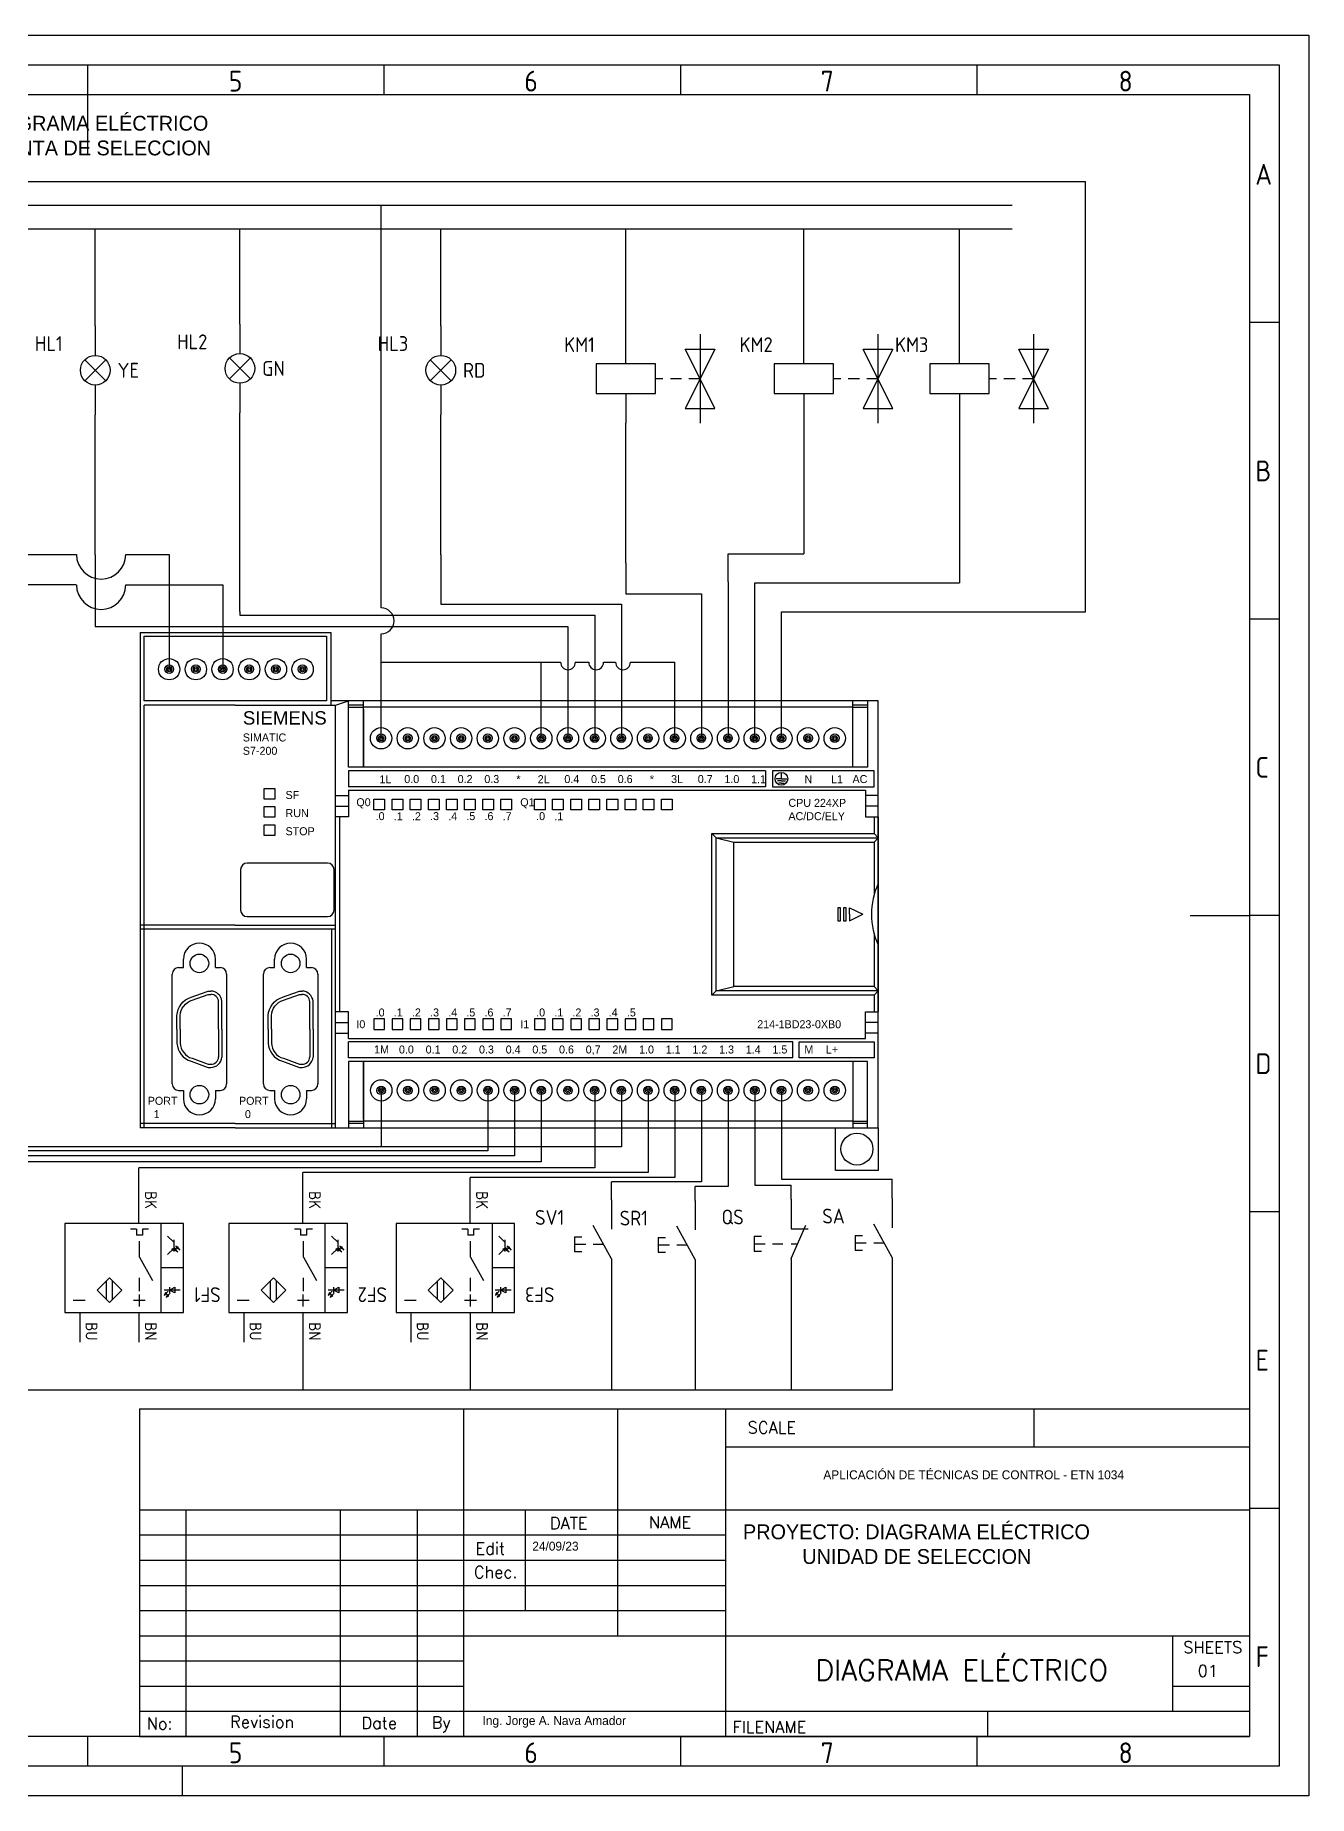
# Model space of a CAD drawing. Header units: millimetres. Extents: x 0 to 420, y 0 to 297.
# Drawn here: x 205.2 to 420, y 0 to 297 of the extents above; entities that cross this region are included whole.
import ezdxf
from ezdxf.enums import TextEntityAlignment as Align

# ---------------------------------------------------------------- set-up
doc = ezdxf.new("R2010")
doc.units = ezdxf.units.MM
doc.header["$LTSCALE"] = 6
for name, color, linetype in [('025', 1, 'Continuous'), ('035', 5, 'Continuous'), ('07', 7, 'Continuous'), ('GRN_2.5mm^2', 3, 'Continuous'), ('MISC', 2, 'Continuous'), ('PLOC', 8, 'Continuous'), ('RED_2.5mm^2', 1, 'Continuous'), ('SYMS', 7, 'Continuous'), ('TAGS', 51, 'Continuous'), ('TERMS', 4, 'Continuous')]:
    doc.layers.add(name, color=color, linetype=linetype)
doc.styles.add('ISO Proportional', font='isocp.shx')
doc.styles.add('WD', font='romans.shx')
doc.styles.add('WD_IEC', font='isocp2.shx', dxfattribs={"width": 0.9, "height": 4})

# ---------------------------------------------------------------- blocks, each defined once
blk = doc.blocks.new('IEC_border_a3')
at = {"layer": '035'}
for p, q in [((214, 292), (214, 287)), ((264, 292), (264, 287)), ((314, 292), (314, 287)), ((364, 292), (364, 287)), ((414.97, 248.54), (409.98, 248.54)), ((414.98, 198.5), (410, 198.5)), ((414.98, 148.5), (410, 148.5)), ((414.98, 98.5), (410, 98.5)), ((415, 48.46), (410.02, 48.46)), ((214, 10), (214, 5)), ((264, 10), (264, 5)), ((314, 10), (314, 5)), ((364, 10), (364, 5)), ((230, 5), (230, 0))]:
    blk.add_line(p, q, dxfattribs=at)
for points in [[(0, 297), (420, 297), (420, 0), (0, 0)], [(18, 287), (410, 287), (410, 10), (18, 10)]]:
    blk.add_lwpolyline(points, close=True, dxfattribs=at)
at = {"layer": '07'}
for p, q in [((214, 287), (214, 277)), ((400, 148.5), (410, 148.5))]:
    blk.add_line(p, q, dxfattribs=at)
blk.add_lwpolyline([(13, 292), (415, 292), (415, 5), (13, 5)], close=True, dxfattribs=at)
at = {"layer": '035', "style": 'ISO Proportional'}
for s, p in [('5', (237.84, 287.5)), ('6', (287.69, 287.5)), ('7', (337.67, 287.5)), ('8', (387.92, 287.5)), ('A', (410.98, 271.79)), ('B', (411, 221.75)), ('C', (411, 171.75)), ('D', (411, 121.75)), ('E', (411.02, 71.72)), ('F', (411.02, 21.72)), ('5', (237.84, 5.5)), ('6', (287.69, 5.5)), ('7', (337.67, 5.5)), ('8', (387.92, 5.5))]:
    blk.add_text(s, height=3.5, dxfattribs=at).set_placement(p)
blk = doc.blocks.new('IEC_tblock_a3')
at = {"layer": '035'}
for p, q in [((-106.6, 55.25), (-106.6, 17)), ((-36.4, 55.25), (-36.4, 48.88)), ((-88.4, 48.88), (0, 48.88)), ((-179.4, 38.25), (-179.4, 0)), ((-153.4, 38.25), (-153.4, 0)), ((-140.4, 38.25), (-140.4, 0)), ((-122.2, 38.25), (-122.2, 21.25)), ((-187.2, 34), (-88.4, 34)), ((-187.2, 29.75), (-88.4, 29.75)), ((-187.2, 25.5), (-88.4, 25.5)), ((-187.2, 21.25), (-88.4, 21.25)), ((-187.2, 17), (-132.6, 17)), ((-187.2, 12.75), (-132.6, 12.75)), ((-187.2, 8.5), (-132.6, 8.5)), ((-13, 8.5), (0, 8.5)), ((-187.2, 4.25), (0, 4.25)), ((-44.2, 4.25), (-44.2, 0))]:
    blk.add_line(p, q, dxfattribs=at)
at = {"layer": '07'}
for p, q in [((-187.2, 55.25), (-187.2, 0)), ((-187.2, 55.25), (0, 55.25)), ((-132.6, 55.25), (-132.6, 0)), ((-88.4, 55.25), (-88.4, 0)), ((0, 55.25), (0, 0)), ((-187.2, 38.25), (0, 38.25)), ((-132.6, 17), (0, 17)), ((-13, 17), (-13, 4.25)), ((-187.2, 0), (0, 0))]:
    blk.add_line(p, q, dxfattribs=at)
at = {"style": 'WD'}
for tag, p in [('SCALE', (-69.88, 51.07)), ('SH', (-8.74, 10.06)), ('FILENAME', (-68.15, 0.8))]:
    blk.add_attdef(tag, p, '', height=2, dxfattribs=at)
for tag, height, p in [('EDDATE', 2, (-114.97, 30.8)), ('EDBY', 2, (-98.02, 30.86)), ('PROJDESC', 5, (-45.9, 29.2)), ('CKDATE', 2, (-114.85, 26.58)), ('CKBY', 2, (-97.88, 26.3)), ('DWGDESC', 5, (-44.85, 19.72)), ('DWGNO', 3.5, (-48.54, 9.46))]:
    blk.add_attdef(tag, text='', height=height, dxfattribs=at).set_placement(p, align=Align.CENTER)
at = {"style": 'WD', "flags": 1}
blk.add_attdef('WD_TB', (-120.95, 11.91), '', height=2, dxfattribs=at)
at = {"layer": '025', "style": 'WD'}
for s, p in [('SCALE', (-80.57, 51.13)), ('NAME', (-97.74, 35.14)), ('No:', (-183.81, 1.19)), ('Revision', (-166.53, 1.47)), ('Date', (-146.79, 1.28)), ('By', (-136.33, 1.37))]:
    blk.add_text(s, height=2, dxfattribs=at).set_placement(p, align=Align.CENTER)
for s, p in [('DATE', (-118, 35)), ('Edit', (-130.55, 30.72)), ('Chec.', (-130.82, 26.72)), ('SHEETS', (-11.17, 14.05)), ('FILENAME', (-87.18, 0.61))]:
    blk.add_text(s, height=2, dxfattribs=at).set_placement(p)
blk = doc.blocks.new('WDDOT')
for radius in [0.72, 0.449, 0.223]:
    blk.add_circle((0, 0), radius)
blk = doc.blocks.new('VLT1R')
for p, q in [((0, 7.5), (0, 2.5)), ((-1.77, -1.77), (1.77, 1.77)), ((1.77, -1.77), (-1.77, 1.77)), ((0, -2.5), (0, -7.5))]:
    blk.add_line(p, q)
blk.add_circle((0, 0), 2.5)
at = {"style": 'WD_IEC'}
for tag, p in [('INST', (-5.5, 10.25)), ('LOC', (-5.5, 6.75)), ('TAG1', (-5.5, 3.25)), ('DESC1', (-5.5, -6.35)), ('DESC2', (-5.5, -9.85)), ('DESC3', (-5.5, -13.35))]:
    blk.add_attdef(tag, text='', height=2.5, dxfattribs=at).set_placement(p, align=Align.RIGHT)
blk.add_attdef('TERM01', text='', height=2, rotation=90, dxfattribs=at).set_placement((-1, 7.5), align=Align.RIGHT)
at = {"style": 'WD_IEC', "flags": 1}
for tag, p, height in [('X2TERM01', (0, 7.5), 0.32), ('X4LINK', (-3, 0), 0.32), ('X1LINK', (3, 0), 0.32), ('ASSYCODE', (1, -4), 1), ('FAMILY', (1, -5.5), 1), ('X8TERM02', (0, -7.5), 0.32), ('CATDESC', (1, -7), 1)]:
    blk.add_attdef(tag, p, '', height=height, dxfattribs=at)
at = {"style": 'WD_IEC', "flags": 9}
for tag, p in [('MFG', (-6, -0.25)), ('CAT', (-6, -2.75))]:
    blk.add_attdef(tag, text='', height=1.5, dxfattribs=at).set_placement(p, align=Align.RIGHT)
at = {"style": 'WD_IEC'}
blk.add_attdef('TERM02', (-1, -7.5), '', height=2, rotation=90, dxfattribs=at)
at = {"lineweight": 13, "style": 'WD_IEC'}
blk.add_attdef('COLOR', text='', height=2.5, dxfattribs=at).set_placement((3.75, 0), align=Align.MIDDLE_LEFT)
at = {"lineweight": 15, "style": 'WD_IEC'}
for tag, p in [('XREF', (-5.5, -18)), ('WDTAGALT', (-5.5, -22))]:
    blk.add_attdef(tag, text='', height=2.5, dxfattribs=at).set_placement(p, align=Align.RIGHT)
blk = doc.blocks.new('VLT1G')
for p, q in [((0, 7.5), (0, 2.5)), ((-1.77, -1.77), (1.77, 1.77)), ((1.77, -1.77), (-1.77, 1.77)), ((0, -2.5), (0, -7.5))]:
    blk.add_line(p, q)
blk.add_circle((0, 0), 2.5)
at = {"style": 'WD_IEC'}
for tag, p in [('INST', (-5.5, 10.25)), ('LOC', (-5.5, 6.75)), ('TAG1', (-5.5, 3.25)), ('DESC1', (-5.5, -6.35)), ('DESC2', (-5.5, -9.85)), ('DESC3', (-5.5, -13.35))]:
    blk.add_attdef(tag, text='', height=2.5, dxfattribs=at).set_placement(p, align=Align.RIGHT)
blk.add_attdef('TERM01', text='', height=2, rotation=90, dxfattribs=at).set_placement((-1, 7.5), align=Align.RIGHT)
at = {"style": 'WD_IEC', "flags": 1}
for tag, p, height in [('X2TERM01', (0, 7.5), 0.32), ('X4LINK', (-3, 0), 0.32), ('X1LINK', (3, 0), 0.32), ('ASSYCODE', (1, -4), 1), ('FAMILY', (1, -5.5), 1), ('X8TERM02', (0, -7.5), 0.32), ('CATDESC', (1, -7), 1)]:
    blk.add_attdef(tag, p, '', height=height, dxfattribs=at)
at = {"style": 'WD_IEC', "flags": 9}
for tag, p in [('MFG', (-6, -0.25)), ('CAT', (-6, -2.75))]:
    blk.add_attdef(tag, text='', height=1.5, dxfattribs=at).set_placement(p, align=Align.RIGHT)
at = {"style": 'WD_IEC'}
blk.add_attdef('TERM02', (-1, -7.5), '', height=2, rotation=90, dxfattribs=at)
at = {"lineweight": 13, "style": 'WD_IEC'}
blk.add_attdef('COLOR', text='', height=2.5, dxfattribs=at).set_placement((3.75, 0), align=Align.MIDDLE_LEFT)
at = {"lineweight": 15, "style": 'WD_IEC'}
for tag, p in [('XREF', (-5.5, -18)), ('WDTAGALT', (-5.5, -21))]:
    blk.add_attdef(tag, text='', height=2.5, dxfattribs=at).set_placement(p, align=Align.RIGHT)
blk = doc.blocks.new('VLT1Y')
for p, q in [((0, 7.5), (0, 2.5)), ((-1.77, -1.77), (1.77, 1.77)), ((1.77, -1.77), (-1.77, 1.77)), ((0, -2.5), (0, -7.5))]:
    blk.add_line(p, q)
blk.add_circle((0, 0), 2.5)
at = {"style": 'WD_IEC'}
for tag, p in [('INST', (-5.5, 10.25)), ('LOC', (-5.5, 6.75)), ('TAG1', (-5.5, 3.25)), ('DESC1', (-5.5, -6.35)), ('DESC2', (-5.5, -9.85)), ('DESC3', (-5.5, -13.35))]:
    blk.add_attdef(tag, text='', height=2.5, dxfattribs=at).set_placement(p, align=Align.RIGHT)
blk.add_attdef('TERM01', text='', height=2, rotation=90, dxfattribs=at).set_placement((-1, 7.5), align=Align.RIGHT)
at = {"style": 'WD_IEC', "flags": 1}
for tag, p, height in [('X2TERM01', (0, 7.5), 0.32), ('X4LINK', (-3, 0), 0.32), ('X1LINK', (3, 0), 0.32), ('ASSYCODE', (1, -4), 1), ('FAMILY', (1, -5.5), 1), ('X8TERM02', (0, -7.5), 0.32), ('CATDESC', (1, -7), 1)]:
    blk.add_attdef(tag, p, '', height=height, dxfattribs=at)
at = {"style": 'WD_IEC', "flags": 9}
for tag, p in [('MFG', (-6, -0.25)), ('CAT', (-6, -2.75))]:
    blk.add_attdef(tag, text='', height=1.5, dxfattribs=at).set_placement(p, align=Align.RIGHT)
at = {"style": 'WD_IEC'}
blk.add_attdef('TERM02', (-1, -7.5), '', height=2, rotation=90, dxfattribs=at)
at = {"lineweight": 13, "style": 'WD_IEC'}
blk.add_attdef('COLOR', text='', height=2.5, dxfattribs=at).set_placement((3.75, 0), align=Align.MIDDLE_LEFT)
at = {"lineweight": 15, "style": 'WD_IEC'}
for tag, p in [('XREF', (-5.5, -18)), ('WDTAGALT', (-5.5, -21.5))]:
    blk.add_attdef(tag, text='', height=2.5, dxfattribs=at).set_placement(p, align=Align.RIGHT)
blk = doc.blocks.new('VSV1')
for p, q in [((0, 2.5), (0, 7.5)), ((12.5, 7.5), (12.5, -7.5)), ((12.5, 0), (10, 5)), ((10, 5), (15, 5)), ((15, 5), (12.5, 0)), ((6.25, 0), (5, 0)), ((9.38, 0), (7.5, 0)), ((12.5, 0), (10, -5)), ((12.5, 0), (10.62, 0)), ((15, -5), (12.5, 0)), ((0, -2.5), (0, -7.5)), ((10, -5), (15, -5))]:
    blk.add_line(p, q)
blk.add_lwpolyline([(-5, 2.5), (-5, -2.5), (5, -2.5), (5, 2.5)], close=True)
at = {"style": 'WD_IEC'}
for tag, p in [('INST', (-5.25, 11.5)), ('LOC', (-5.25, 8)), ('TAG1', (-5.25, 4.5)), ('DESC1', (-5.25, -6.85)), ('DESC2', (-5.25, -10.35)), ('DESC3', (-5.25, -13.85))]:
    blk.add_attdef(tag, text='', height=2.5, dxfattribs=at).set_placement(p, align=Align.RIGHT)
blk.add_attdef('TERM01', text='', height=2, rotation=90, dxfattribs=at).set_placement((-1, 7.5), align=Align.RIGHT)
at = {"style": 'WD_IEC', "flags": 1}
for tag, p, height in [('X2TERM01', (0, 7.5), 0.32), ('X4LINK', (-5, 0), 0.32), ('X1LINK', (12.5, 0), 0.32), ('ASSYCODE', (1, -4), 1), ('FAMILY', (1, -5.5), 1), ('X8TERM02', (0, -7.5), 0.32), ('CATDESC', (1, -7), 1)]:
    blk.add_attdef(tag, p, '', height=height, dxfattribs=at)
at = {"style": 'WD_IEC', "flags": 9}
for tag, p in [('MFG', (-6, 1)), ('CAT', (-6, -1.5))]:
    blk.add_attdef(tag, text='', height=1.5, dxfattribs=at).set_placement(p, align=Align.RIGHT)
at = {"style": 'WD_IEC'}
blk.add_attdef('TERM02', (-1, -7.5), '', height=2, rotation=90, dxfattribs=at)
at = {"lineweight": 9, "style": 'WD_IEC'}
for tag, p in [('NO', (-5.5, -16.5)), ('NC', (-5.5, -20))]:
    blk.add_attdef(tag, text='', height=2.5, dxfattribs=at).set_placement(p, align=Align.TOP_RIGHT)
for tag, p in [('XREFNO', (-4, -16.5)), ('XREFNC', (-4, -20)), ('WDTAGALT', (-3.88, -23.13))]:
    blk.add_attdef(tag, text='', height=2.5, dxfattribs=at).set_placement(p, align=Align.TOP_LEFT)
blk = doc.blocks.new('VPB11')
for p, q in [((0, 7.5), (0, 2.5)), ((0, -2.5), (-3.125, 3.125)), ((-6.25, 1.25), (-6.25, -1.25)), ((-6.25, 1.25), (-5, 1.25)), ((-6.25, 0), (-4.375, 0)), ((-3.125, 0), (-1.389, 0)), ((-6.25, -1.25), (-5, -1.25)), ((0, -2.5), (0, -7.5))]:
    blk.add_line(p, q)
at = {"style": 'WD_IEC'}
for tag, p in [('INST', (-8, 10.25)), ('LOC', (-8, 6.75)), ('TAG1', (-8, 3.25)), ('DESC1', (-8, -10.35)), ('DESC2', (-8, -13.85)), ('DESC3', (-8, -17.35))]:
    blk.add_attdef(tag, text='', height=2.5, dxfattribs=at).set_placement(p, align=Align.RIGHT)
blk.add_attdef('TERM01', text='', height=2, rotation=90, dxfattribs=at).set_placement((-1, 7.5), align=Align.RIGHT)
at = {"style": 'WD_IEC', "flags": 1}
for tag, p, height in [('X2TERM01', (0, 7.5), 0.32), ('CONTACT', (0.5, 4.5), 1), ('COMMON', (1.75, 3.25), 1), ('X1LINK', (0, 0), 0.32), ('ASSYCODE', (1, -4), 1), ('FAMILY', (1, -5.5), 1), ('X8TERM02', (0, -7.5), 0.32), ('CATDESC', (1, -7), 1)]:
    blk.add_attdef(tag, p, '', height=height, dxfattribs=at)
at = {"style": 'WD_IEC', "flags": 9}
for tag, p in [('MFG', (-8.5, -0.25)), ('CAT', (-8.5, -2.75))]:
    blk.add_attdef(tag, text='', height=1.5, dxfattribs=at).set_placement(p, align=Align.RIGHT)
at = {"style": 'WD_IEC'}
blk.add_attdef('TERM02', (-1, -7.5), '', height=2, rotation=90, dxfattribs=at)
at = {"lineweight": 15, "style": 'WD_IEC'}
blk.add_attdef('XREF', text='', height=2.5, dxfattribs=at).set_placement((-8, -6.35), align=Align.RIGHT)
blk = doc.blocks.new('VPB12')
for p, q in [((0, 7.5), (0, 2.5)), ((0, -2.5), (2.5, 3.12)), ((-6.25, 1.25), (-6.25, -1.25)), ((-6.25, 1.25), (-5, 1.25)), ((-6.25, 0), (-4.38, 0)), ((-3.12, 0), (-1.39, 0)), ((0, 2.5), (2.87, 2.5)), ((0, 0), (1.11, 0)), ((-6.25, -1.25), (-5, -1.25)), ((0, -2.5), (0, -7.5))]:
    blk.add_line(p, q)
at = {"style": 'WD_IEC'}
for tag, p in [('INST', (-8, 10.25)), ('LOC', (-8, 6.75)), ('TAG1', (-8, 3.25)), ('DESC1', (-8, -10.35)), ('DESC2', (-8, -13.85)), ('DESC3', (-8, -17.35))]:
    blk.add_attdef(tag, text='', height=2.5, dxfattribs=at).set_placement(p, align=Align.RIGHT)
blk.add_attdef('TERM01', text='', height=2, rotation=90, dxfattribs=at).set_placement((-1, 7.5), align=Align.RIGHT)
at = {"style": 'WD_IEC', "flags": 1}
for tag, p, height in [('X2TERM01', (0, 7.5), 0.32), ('CONTACT', (0.5, 4.5), 1), ('COMMON', (1.75, 3.25), 1), ('X1LINK', (1.5, 0), 0.32), ('ASSYCODE', (1, -4), 1), ('FAMILY', (1, -5.5), 1), ('X8TERM02', (0, -7.5), 0.32), ('CATDESC', (1, -7), 1)]:
    blk.add_attdef(tag, p, '', height=height, dxfattribs=at)
at = {"style": 'WD_IEC', "flags": 9}
for tag, p in [('MFG', (-8.5, -0.25)), ('CAT', (-8.5, -2.75))]:
    blk.add_attdef(tag, text='', height=1.5, dxfattribs=at).set_placement(p, align=Align.RIGHT)
at = {"style": 'WD_IEC'}
blk.add_attdef('TERM02', (-1, -7.5), '', height=2, rotation=90, dxfattribs=at)
at = {"lineweight": 15, "style": 'WD_IEC'}
blk.add_attdef('XREF', text='', height=2.5, dxfattribs=at).set_placement((-8, -6.35), align=Align.RIGHT)
blk = doc.blocks.new('VPE11B24')
for p, q in [((0, 7.5), (0, 12.5)), ((10, 7.5), (10, 12.5)), ((2.5, 7.5), (-7.5, 7.5)), ((-7.5, 7.5), (-7.5, -7.5)), ((-3.75, 7.5), (-3.75, -7.5)), ((-0.06, 6.49), (-0.06, 4.49)), ((12.5, 7.5), (2.5, 7.5)), ((12.5, -7.5), (12.5, 7.5)), ((-6.94, 3.72), (-4.24, 3.72)), ((-6.04, 4.17), (-5.14, 3.72)), ((-6.04, 3.26), (-6.04, 4.17)), ((-5.14, 3.72), (-6.04, 3.26)), ((-4.92, 4.61), (-5.25, 4.27)), ((-5.14, 3.26), (-5.14, 4.17)), ((-4.58, 4.94), (-5.03, 4.72)), ((-5.03, 4.72), (-4.81, 4.5)), ((-4.58, 4.27), (-4.92, 3.94)), ((-4.81, 4.5), (-4.58, 4.94)), ((-4.25, 4.61), (-4.69, 4.38)), ((-4.69, 4.38), (-4.47, 4.16)), ((-4.47, 4.16), (-4.25, 4.61)), ((-1.06, 5.49), (0.94, 5.49)), ((-0.07, 3.92), (-0.07, 1.69)), ((4.45, 5.31), (4.45, 2.18)), ((5.49, 5.31), (5.49, 2.18)), ((9.09, 5.49), (11.09, 5.49)), ((-0.07, -1.81), (-2.26, 2.13)), ((-7.5, 0), (-3.75, 0)), ((-6.24, -3.03), (-6.57, -2.7)), ((-6.13, -2.92), (-6.35, -3.14)), ((-5.9, -3.37), (-6.13, -2.92)), ((-5.91, -3.36), (-4.81, -2.27)), ((-5.91, -2.8), (-5.91, -4.77)), ((-5.68, -2.92), (-5.91, -3.36)), ((-0.07, -1.81), (-0.07, -4.53)), ((-6.57, -3.37), (-6.91, -3.03)), ((-6.46, -3.26), (-6.69, -3.48)), ((-6.69, -3.48), (-6.24, -3.7)), ((-6.24, -3.7), (-6.46, -3.26)), ((-6.35, -3.14), (-5.9, -3.37)), ((-5.91, -3.36), (-5.46, -3.14)), ((-5.91, -4.29), (-4.81, -5.38)), ((-0.58, -6.56), (-0.58, -5.56)), ((-0.58, -5.56), (0.42, -5.56)), ((0.42, -6.56), (0.42, -5.56)), ((-7.5, -7.5), (12.5, -7.5)), ((-1.58, -6.56), (-0.58, -6.56)), ((0, -7.5), (0, -12.5)), ((0.42, -6.56), (1.42, -6.56))]:
    blk.add_line(p, q)
blk.add_lwpolyline([(4.97, 5.83), (7.06, 3.74), (4.97, 1.65), (2.88, 3.74)], close=True)
for points in [[(-5.03, 4.72), (-4.81, 4.5), (-4.58, 4.94)], [(-4.69, 4.38), (-4.47, 4.16), (-4.25, 4.61)], [(-6.13, -2.92), (-6.35, -3.14), (-5.9, -3.37)], [(-5.46, -3.14), (-5.68, -2.92), (-5.91, -3.36)], [(-6.46, -3.26), (-6.69, -3.48), (-6.24, -3.7)]]:
    blk.add_solid(points)
at = {"style": 'WD_IEC'}
for tag, p in [('INST', (-9.25, 12)), ('LOC', (-9.25, 8)), ('TAG1', (-9.25, 3.25)), ('XREF', (-9.25, -1.35)), ('DESC1', (-9.25, -5.2)), ('DESC2', (-9.25, -9.2)), ('DESC3', (-9.25, -13.2))]:
    blk.add_attdef(tag, text='', height=2.5, dxfattribs=at).set_placement(p, align=Align.RIGHT)
for tag, p in [('TERM01', (-1, 12.23)), ('TERM02', (9, 12.23))]:
    blk.add_attdef(tag, text='', height=2, rotation=90, dxfattribs=at).set_placement(p, align=Align.RIGHT)
at = {"style": 'WD_IEC', "flags": 1}
for tag, p, height in [('X2TERM01', (0, 12.5), 0.32), ('X2TERM02', (10, 12.5), 0.32), ('MFG', (13.32, 6.13), 1.5), ('CAT', (13.32, 3.63), 1.5), ('X4LINK', (-7.5, 0), 0.32), ('X1LINK', (12.5, 0), 0.32), ('ASSYCODE', (13.5, -4.57), 1), ('FAMILY', (13.5, -6.07), 1), ('CATDESC', (13.5, -7.57), 1), ('X8TERM03', (0, -12.5), 0.32)]:
    blk.add_attdef(tag, p, '', height=height, dxfattribs=at)
at = {"style": 'WD_IEC'}
blk.add_attdef('TERM03', (-1, -12.96), '', height=2, rotation=90, dxfattribs=at)

msp = doc.modelspace()

# ---------------------------------------------------------------- linework, layer by layer
at = {"layer": 'GRN_2.5mm^2'}
for p, q in [((281.55, 119), (281.55, 108.78)), ((286.05, 119), (286.05, 107.97)), ((290.55, 119), (290.55, 106.92)), ((299.55, 119), (299.55, 105.94)), ((308.55, 119), (308.55, 105.16)), ((313.05, 119), (313.05, 104.32)), ((317.55, 119), (317.55, 103.55)), ((322.05, 119), (322.05, 102.76)), ((326.55, 119), (326.55, 102.99)), ((331.05, 119), (331.05, 104.03)), ((281.55, 108.78), (131.76, 108.78)), ((286.05, 107.97), (161.76, 107.97)), ((290.55, 106.92), (191.76, 106.92)), ((299.55, 105.94), (222.69, 105.94)), ((222.69, 101.54), (222.69, 105.94)), ((308.55, 105.16), (250.35, 105.16)), ((250.35, 101.54), (250.35, 105.16)), ((313.05, 104.32), (278.55, 104.32)), ((278.55, 101.54), (278.55, 104.32)), ((331.05, 104.03), (349.74, 104.03)), ((349.74, 100.79), (349.74, 104.03)), ((317.55, 103.55), (302.41, 103.55)), ((302.41, 100.56), (302.41, 103.55)), ((322.05, 102.76), (316.52, 102.76)), ((316.52, 100.45), (316.52, 102.76)), ((326.55, 102.99), (332.69, 102.99)), ((332.69, 100.64), (332.69, 102.99))]:
    msp.add_line(p, q, dxfattribs=at)
at = {"layer": 'PLOC'}
for p, q in [((263.55, 119), (263.55, 109.49)), ((304.05, 119), (304.05, 109.49)), ((304.05, 109.49), (93.32, 109.49))]:
    msp.add_line(p, q, dxfattribs=at)
at = {"layer": 'RED_2.5mm^2', "color": 61}
for p, q in [((50.98, 272.35), (369.99, 272.35)), ((369.99, 272.35), (382.36, 272.35)), ((382.36, 268.35), (382.36, 272.35)), ((382.36, 199.73), (382.36, 268.35)), ((331.05, 178.4), (331.05, 199.73)), ((331.05, 199.73), (382.36, 199.73))]:
    msp.add_line(p, q, dxfattribs=at)
at = {"layer": 'RED_2.5mm^2'}
for p, q in [((50.98, 268.35), (369.99, 268.35)), ((263.53, 200.38), (263.53, 268.35)), ((50.98, 264.35), (369.99, 264.35)), ((215.32, 247.98), (215.32, 264.35)), ((239.71, 248.28), (239.71, 264.35)), ((273.6, 247.98), (273.6, 264.35)), ((304.82, 246.54), (304.82, 264.35)), ((334.82, 246.54), (334.82, 264.35)), ((361.09, 246.54), (361.09, 264.35)), ((215.32, 209.36), (215.32, 232.98)), ((239.71, 209.66), (239.71, 233.28)), ((273.6, 209.36), (273.6, 232.98)), ((304.82, 207.92), (304.82, 231.54)), ((361.09, 231.54), (361.09, 204.62)), ((334.82, 228.24), (334.82, 209.53)), ((239.71, 199.76), (239.71, 209.66)), ((322.05, 204.81), (322.05, 209.53)), ((322.05, 209.53), (334.82, 209.53)), ((334.82, 204.62), (361.09, 204.62)), ((263.53, 191.21), (263.53, 196.03)), ((263.53, 178.4), (263.53, 191.21)), ((263.53, 191.21), (291.11, 191.21)), ((290.55, 178.4), (290.55, 191.21)), ((291.11, 191.21), (293.8, 191.21)), ((296.24, 191.21), (298.55, 191.21)), ((301.05, 191.21), (303.07, 191.21)), ((305.57, 191.21), (313.05, 191.21)), ((313.05, 178.4), (313.05, 191.21)), ((302.41, 85.56), (302.41, 68.42)), ((316.52, 85.45), (316.52, 68.42)), ((332.69, 85.64), (332.69, 68.42)), ((349.74, 85.79), (349.74, 68.42)), ((250.35, 76.54), (250.35, 68.42)), ((278.55, 76.54), (278.55, 68.42)), ((349.74, 68.42), (84.23, 68.42))]:
    msp.add_line(p, q, dxfattribs=at)
msp.add_lwpolyline([(179.89, 209.41), (212.15, 209.41, 1), (220.45, 209.41), (227.78, 209.41), (227.78, 190.05)], format="xyb", dxfattribs=at)
for points in [[(215.32, 209.36), (215.32, 197.25), (295.05, 197.25), (295.05, 178.4)], [(273.6, 209.36), (273.6, 201.04), (304.05, 201.04), (304.05, 178.4)], [(304.82, 207.92), (304.82, 202.76), (317.55, 202.76), (317.55, 178.4)], [(322.05, 204.81), (322.05, 178.4)], [(326.55, 178.4), (326.55, 204.62), (334.82, 204.62)], [(239.71, 199.17), (299.55, 199.17), (299.55, 178.4)]]:
    msp.add_lwpolyline(points, dxfattribs=at)
at = {"layer": 'RED_2.5mm^2', "color": 3}
msp.add_lwpolyline([(212.15, 204.29, 1), (220.45, 204.29), (236.81, 204.29), (236.81, 190.05)], format="xyb", dxfattribs=at)
at = {"layer": 'RED_2.5mm^2'}
for centre, radius, start, end in [((263.53, 198.2), 2.18, 270, 90), ((295.05, 191.21), 1.25, 180, 0), ((299.8, 191.21), 1.25, 180, 0), ((304.32, 191.21), 1.25, 180, 0)]:
    msp.add_arc(centre, radius, start, end, dxfattribs=at)
at = {"layer": 'SYMS'}
for p, q in [((334.82, 231.54), (334.82, 228.24)), ((239.71, 199.76), (239.71, 199.17)), ((222.89, 196.26), (255.03, 196.26)), ((222.89, 196.26), (222.89, 175.78)), ((255.03, 196.26), (255.03, 183.98)), ((223.54, 195.6), (254.3, 195.6)), ((223.54, 184.7), (223.54, 195.6)), ((254.3, 195.6), (254.3, 184.7)), ((238.94, 184.7), (223.54, 184.7)), ((254.3, 184.7), (238.94, 184.7)), ((347.39, 184.7), (255.03, 184.7)), ((255.86, 183.98), (258.02, 184.7)), ((258.02, 173.54), (258.02, 184.7)), ((260.54, 173.54), (260.54, 184.7)), ((343.07, 173.54), (343.07, 184.7)), ((345.59, 184.7), (345.59, 173.54)), ((347.39, 112.7), (347.39, 184.7)), ((238.94, 183.98), (223.54, 183.98)), ((223.54, 146.18), (223.54, 183.98)), ((238.94, 183.98), (255.86, 183.98)), ((255.86, 146.18), (255.86, 183.98)), ((260.54, 183.98), (258.02, 183.98)), ((258.02, 183.62), (260.54, 183.62)), ((343.07, 183.62), (260.54, 183.62)), ((260.54, 183.26), (260.54, 173.54)), ((345.59, 183.98), (343.07, 183.98)), ((343.07, 183.62), (345.59, 183.62)), ((222.89, 175.78), (222.89, 112.7)), ((345.59, 173.54), (258.02, 173.54)), ((258.02, 172.91), (258.02, 170.21)), ((328.35, 172.91), (258.02, 172.91)), ((343.07, 173.54), (260.54, 173.54)), ((328.35, 172.91), (328.35, 170.21)), ((346.67, 172.91), (329.52, 172.91)), ((329.52, 172.91), (329.52, 170.21)), ((331.05, 171.56), (331.05, 172.55)), ((346.67, 170.21), (346.67, 172.91)), ((328.35, 170.21), (258.02, 170.21)), ((258.02, 169.67), (258.02, 165.17)), ((258.02, 169.67), (345.23, 169.67)), ((329.52, 170.21), (346.67, 170.21)), ((331.05, 171.56), (330.15, 171.56)), ((331.05, 171.2), (330.38, 171.2)), ((331.05, 170.84), (330.6, 170.84)), ((331.05, 171.56), (331.95, 171.56)), ((331.05, 171.2), (331.73, 171.2)), ((331.05, 170.84), (331.5, 170.84)), ((345.23, 169.67), (345.23, 165.17)), ((255.86, 168.77), (258.02, 168.77)), ((255.86, 166.97), (258.02, 166.97)), ((347.39, 168.77), (345.23, 168.77)), ((347.39, 166.97), (345.23, 166.97)), ((258.02, 165.17), (255.86, 165.17)), ((256.58, 132.23), (256.58, 165.17)), ((345.23, 165.17), (347.39, 165.17)), ((346.67, 165.17), (346.67, 162.33)), ((347.39, 165.17), (347.39, 132.23)), ((319.31, 135.06), (319.31, 162.33)), ((319.31, 162.33), (346.67, 162.33)), ((320.03, 161.61), (319.31, 162.33)), ((320.03, 135.78), (320.03, 161.61)), ((320.03, 161.61), (347.39, 161.61)), ((320.03, 161.61), (323, 160.89)), ((323, 136.5), (323, 160.89)), ((323, 160.89), (346.67, 160.89)), ((346.67, 162.33), (347.39, 161.61)), ((346.67, 160.89), (347.39, 161.61)), ((346.67, 160.89), (346.67, 151.98)), ((239.84, 156.25), (239.84, 149.41)), ((254.51, 157.33), (240.92, 157.33)), ((255.59, 149.41), (255.59, 156.25)), ((341, 149.78), (340.55, 149.78)), ((340.55, 149.78), (340.55, 147.62)), ((341, 148.7), (341, 149.78)), ((341, 147.62), (341, 148.7)), ((341.99, 149.78), (341.54, 149.78)), ((341.54, 149.78), (341.54, 147.62)), ((341.99, 148.7), (341.99, 149.78)), ((341.99, 147.62), (341.99, 148.7)), ((342.53, 148.7), (342.53, 149.78)), ((342.53, 149.78), (344.78, 148.7)), ((342.53, 148.7), (342.53, 147.62)), ((342.53, 147.62), (344.78, 148.7)), ((238.94, 146.89), (222.89, 146.89)), ((238.94, 146.18), (222.89, 146.18)), ((223.54, 112.7), (223.54, 146.18)), ((238.94, 146.89), (255.86, 146.89)), ((255.86, 146.18), (238.94, 146.18)), ((240.92, 148.33), (254.51, 148.33)), ((255.2, 112.7), (255.2, 146.18)), ((255.86, 112.7), (255.86, 146.18)), ((340.55, 147.62), (341, 147.62)), ((341.54, 147.62), (341.99, 147.62)), ((346.67, 145.41), (346.67, 136.5)), ((229.37, 139.7), (230.18, 139.7)), ((230.18, 139.7), (230.18, 141.14)), ((235.58, 139.7), (235.58, 141.14)), ((235.58, 139.7), (236.39, 139.7)), ((244.76, 139.7), (245.57, 139.7)), ((245.57, 139.7), (245.57, 141.14)), ((250.97, 139.7), (250.97, 141.14)), ((250.97, 139.7), (251.78, 139.7)), ((228.29, 120.08), (228.29, 138.62)), ((237.47, 138.62), (237.47, 120.08)), ((243.68, 120.08), (243.68, 138.62)), ((252.86, 138.62), (252.86, 120.08)), ((236.12, 129.3), (236.12, 134)), ((236.66, 129.3), (236.66, 134)), ((251.51, 129.3), (251.51, 134)), ((252.05, 129.3), (252.05, 134)), ((320.03, 135.78), (319.31, 135.06)), ((346.67, 135.06), (319.31, 135.06)), ((320.03, 135.78), (323, 136.5)), ((347.39, 135.78), (320.03, 135.78)), ((346.67, 136.5), (323, 136.5)), ((346.67, 136.5), (347.39, 135.78)), ((346.67, 135.06), (347.39, 135.78)), ((346.67, 135.06), (346.67, 132.23)), ((258.02, 132.23), (255.86, 132.23)), ((258.02, 127.73), (258.02, 132.23)), ((345.23, 127.73), (345.23, 132.23)), ((345.23, 132.23), (347.39, 132.23)), ((236.12, 129.3), (236.12, 124.6)), ((236.66, 129.3), (236.66, 124.6)), ((251.51, 129.3), (251.51, 124.6)), ((252.05, 129.3), (252.05, 124.6)), ((255.86, 130.43), (258.02, 130.43)), ((255.86, 128.63), (258.02, 128.63)), ((258.02, 127.73), (345.23, 127.73)), ((347.39, 130.43), (345.23, 130.43)), ((347.39, 128.63), (345.23, 128.63)), ((332.99, 127.19), (258.02, 127.19)), ((258.02, 124.49), (258.02, 127.19)), ((332.99, 124.49), (332.99, 127.19)), ((334.07, 124.49), (334.07, 127.19)), ((334.07, 127.19), (346.67, 127.19)), ((346.67, 127.19), (346.67, 124.49)), ((332.99, 124.49), (258.02, 124.49)), ((345.59, 123.86), (258.02, 123.86)), ((258.02, 123.86), (258.02, 112.7)), ((343.07, 123.86), (260.54, 123.86)), ((260.54, 123.86), (260.54, 112.7)), ((260.54, 114.14), (260.54, 123.86)), ((346.67, 124.49), (334.07, 124.49)), ((343.07, 123.86), (343.07, 112.7)), ((345.59, 112.7), (345.59, 123.86)), ((229.37, 119), (230.18, 119)), ((230.18, 119), (230.18, 117.56)), ((235.58, 119), (235.58, 117.56)), ((235.58, 119), (236.39, 119)), ((244.76, 119), (245.57, 119)), ((245.57, 119), (245.57, 117.56)), ((250.97, 119), (250.97, 117.56)), ((250.97, 119), (251.78, 119)), ((238.94, 113.41), (222.89, 113.41)), ((238.94, 113.41), (255.86, 113.41)), ((258.02, 113.78), (260.54, 113.78)), ((260.54, 113.42), (258.02, 113.42)), ((343.07, 113.78), (260.54, 113.78)), ((343.07, 113.78), (345.59, 113.78)), ((345.59, 113.42), (343.07, 113.42)), ((238.94, 112.7), (222.89, 112.7)), ((238.94, 112.7), (347.39, 112.7)), ((238.94, 112.7), (255.86, 112.7)), ((340.19, 105.5), (340.19, 112.7)), ((340.19, 112.7), (347.39, 112.7)), ((347.39, 112.7), (347.39, 105.5)), ((347.39, 105.5), (340.19, 105.5))]:
    msp.add_line(p, q, dxfattribs=at)
at = {"layer": 'SYMS', "color": 3}
msp.add_lwpolyline([(212.07, 204.29), (161.89, 204.29), (161.89, 209.41)], dxfattribs=at)
at = {"layer": 'SYMS'}
for points in [[(243.81, 169.94), (245.61, 169.94), (245.61, 168.14), (243.81, 168.14)], [(243.81, 166.88), (245.61, 166.88), (245.61, 165.08), (243.81, 165.08)], [(264.12, 168.14), (264.12, 166.34), (262.32, 166.34), (262.32, 168.14)], [(267.18, 168.14), (267.18, 166.34), (265.38, 166.34), (265.38, 168.14)], [(270.24, 168.14), (270.24, 166.34), (268.44, 166.34), (268.44, 168.14)], [(273.3, 168.14), (273.3, 166.34), (271.5, 166.34), (271.5, 168.14)], [(276.36, 168.14), (276.36, 166.34), (274.56, 166.34), (274.56, 168.14)], [(279.42, 168.14), (279.42, 166.34), (277.62, 166.34), (277.62, 168.14)], [(282.48, 168.14), (282.48, 166.34), (280.68, 166.34), (280.68, 168.14)], [(285.54, 168.14), (285.54, 166.34), (283.74, 166.34), (283.74, 168.14)], [(291.19, 168.14), (291.19, 166.34), (289.39, 166.34), (289.39, 168.14)], [(294.25, 168.14), (294.25, 166.34), (292.45, 166.34), (292.45, 168.14)], [(297.31, 168.14), (297.31, 166.34), (295.51, 166.34), (295.51, 168.14)], [(300.37, 168.14), (300.37, 166.34), (298.57, 166.34), (298.57, 168.14)], [(303.43, 168.14), (303.43, 166.34), (301.63, 166.34), (301.63, 168.14)], [(306.49, 168.14), (306.49, 166.34), (304.69, 166.34), (304.69, 168.14)], [(309.55, 168.14), (309.55, 166.34), (307.75, 166.34), (307.75, 168.14)], [(312.61, 168.14), (312.61, 166.34), (310.81, 166.34), (310.81, 168.14)], [(243.81, 163.82), (245.61, 163.82), (245.61, 162.02), (243.81, 162.02)], [(264.12, 129.26), (264.12, 131.06), (262.32, 131.06), (262.32, 129.26)], [(267.18, 129.26), (267.18, 131.06), (265.38, 131.06), (265.38, 129.26)], [(270.24, 129.26), (270.24, 131.06), (268.44, 131.06), (268.44, 129.26)], [(273.3, 129.26), (273.3, 131.06), (271.5, 131.06), (271.5, 129.26)], [(276.36, 129.26), (276.36, 131.06), (274.56, 131.06), (274.56, 129.26)], [(279.42, 129.26), (279.42, 131.06), (277.62, 131.06), (277.62, 129.26)], [(282.48, 129.26), (282.48, 131.06), (280.68, 131.06), (280.68, 129.26)], [(285.54, 129.26), (285.54, 131.06), (283.74, 131.06), (283.74, 129.26)], [(291.19, 129.26), (291.19, 131.06), (289.39, 131.06), (289.39, 129.26)], [(294.25, 129.26), (294.25, 131.06), (292.45, 131.06), (292.45, 129.26)], [(297.31, 129.26), (297.31, 131.06), (295.51, 131.06), (295.51, 129.26)], [(300.37, 129.26), (300.37, 131.06), (298.57, 131.06), (298.57, 129.26)], [(303.43, 129.26), (303.43, 131.06), (301.63, 131.06), (301.63, 129.26)], [(306.49, 129.26), (306.49, 131.06), (304.69, 131.06), (304.69, 129.26)], [(309.55, 129.26), (309.55, 131.06), (307.75, 131.06), (307.75, 129.26)], [(312.61, 129.26), (312.61, 131.06), (310.81, 131.06), (310.81, 129.26)]]:
    msp.add_lwpolyline(points, close=True, dxfattribs=at)
for points in [[(229.1, 129.3), (229.1, 131.63, -0.319237), (231.48, 134.7), (234.2, 135.67, -0.086054), (234.56, 135.74), (234.81, 135.74)], [(229.64, 129.3), (229.64, 131.62, -0.319455), (231.65, 134.19), (234.38, 135.17, -0.086054), (234.56, 135.2), (234.81, 135.2)], [(244.49, 129.3), (244.49, 131.63, -0.319237), (246.87, 134.7), (249.59, 135.67, -0.086054), (249.95, 135.74), (250.2, 135.74)], [(245.03, 129.3), (245.03, 131.62, -0.319455), (247.04, 134.19), (249.77, 135.17, -0.086054), (249.95, 135.2), (250.2, 135.2)], [(229.1, 129.3), (229.1, 126.98, 0.319237), (231.48, 123.9), (234.2, 122.93, 0.086054), (234.56, 122.87), (234.81, 122.87)], [(229.64, 129.3), (229.64, 126.99, 0.319455), (231.65, 124.41), (234.38, 123.44, 0.086054), (234.56, 123.41), (234.81, 123.41)], [(244.49, 129.3), (244.49, 126.98, 0.319237), (246.87, 123.9), (249.59, 122.93, 0.086054), (249.95, 122.87), (250.2, 122.87)], [(245.03, 129.3), (245.03, 126.99, 0.319455), (247.04, 124.41), (249.77, 123.44, 0.086054), (249.95, 123.41), (250.2, 123.41)]]:
    msp.add_lwpolyline(points, format="xyb", dxfattribs=at)
for centre, radius in [((227.78, 190.05), 1.8), ((232.28, 190.05), 1.8), ((236.78, 190.05), 1.8), ((241.28, 190.05), 1.8), ((245.78, 190.05), 1.8), ((250.28, 190.05), 1.8), ((263.53, 178.4), 1.8), ((268.03, 178.4), 1.8), ((272.53, 178.4), 1.8), ((277.03, 178.4), 1.8), ((281.53, 178.4), 1.8), ((286.03, 178.4), 1.8), ((290.55, 178.4), 1.8), ((295.05, 178.4), 1.8), ((299.55, 178.4), 1.8), ((304.05, 178.4), 1.8), ((308.55, 178.4), 1.8), ((313.05, 178.4), 1.8), ((317.55, 178.4), 1.8), ((322.05, 178.4), 1.8), ((326.55, 178.4), 1.8), ((331.05, 178.4), 1.8), ((335.55, 178.4), 1.8), ((340.05, 178.4), 1.8), ((331.05, 171.56), 1.08), ((232.88, 140.42), 1.57), ((248.27, 140.42), 1.57), ((232.88, 118.28), 1.57), ((248.27, 118.28), 1.57), ((263.55, 119), 1.8), ((268.05, 119), 1.8), ((272.55, 119), 1.8), ((277.05, 119), 1.8), ((281.55, 119), 1.8), ((286.05, 119), 1.8), ((290.55, 119), 1.8), ((295.05, 119), 1.8), ((299.55, 119), 1.8), ((304.05, 119), 1.8), ((308.55, 119), 1.8), ((313.05, 119), 1.8), ((317.55, 119), 1.8), ((322.05, 119), 1.8), ((326.55, 119), 1.8), ((331.05, 119), 1.8), ((335.55, 119), 1.8), ((340.05, 119), 1.8), ((343.79, 109.1), 2.7)]:
    msp.add_circle(centre, radius, dxfattribs=at)
for centre, radius, start, end in [((240.92, 156.25), 1.08, 90, 180), ((254.51, 156.25), 1.08, 0, 90), ((358.45, 148.7), 12.23, 154.7333, 205.2667), ((240.92, 149.41), 1.08, 180, 270), ((254.51, 149.41), 1.08, 270, 0), ((232.88, 141.14), 2.7, 0, 180), ((248.27, 141.14), 2.7, 0, 180), ((229.37, 138.62), 1.08, 90, 180), ((236.39, 138.62), 1.08, 0, 90), ((244.76, 138.62), 1.08, 90, 180), ((251.78, 138.62), 1.08, 0, 90), ((234.8, 133.87), 1.87, 3.9968, 90.3562), ((234.8, 133.87), 1.33, 3.9968, 90.3562), ((250.19, 133.87), 1.87, 3.9968, 90.3562), ((250.19, 133.87), 1.33, 3.9968, 90.3562), ((234.8, 124.74), 1.87, 269.6438, 356.0032), ((234.8, 124.74), 1.33, 269.6438, 356.0032), ((250.19, 124.74), 1.87, 269.6438, 356.0032), ((250.19, 124.74), 1.33, 269.6438, 356.0032), ((229.37, 120.08), 1.08, 180, 270), ((236.39, 120.08), 1.08, 270, 0), ((244.76, 120.08), 1.08, 180, 270), ((251.78, 120.08), 1.08, 270, 0), ((232.88, 117.56), 2.7, 180, 0), ((248.27, 117.56), 2.7, 180, 0)]:
    msp.add_arc(centre, radius, start, end, dxfattribs=at)

# ---------------------------------------------------------------- block references
msp.add_blockref('IEC_border_a3', (0, 0))
ref = msp.add_blockref('IEC_tblock_a3', (410, 10))
ref.add_attrib('DWGNO', 'DIAGRAMA ELÉCTRICO', dxfattribs={"height": 3.5, "style": 'WD'}).set_placement((361.46, 19.46), align=Align.CENTER)
ref.add_attrib('SH', '01', (401.26, 20.06), dxfattribs={"height": 2, "style": 'WD'})
ref = msp.add_blockref('VLT1Y', (215.32, 240.48), dxfattribs=at)
ref.add_attrib('COLOR', 'YE', dxfattribs={"layer": 'MISC', "lineweight": 13, "height": 2.5, "style": 'WD_IEC'}).set_placement((219.07, 240.48), align=Align.MIDDLE_LEFT)
ref.add_attrib('TAG1', 'HL1', dxfattribs={"layer": 'TAGS', "height": 2.5, "style": 'WD_IEC'}).set_placement((209.82, 243.73), align=Align.RIGHT)
ref = msp.add_blockref('VLT1G', (239.71, 240.78), dxfattribs=at)
ref.add_attrib('COLOR', 'GN', dxfattribs={"layer": 'MISC', "lineweight": 13, "height": 2.5, "style": 'WD_IEC'}).set_placement((243.46, 240.78), align=Align.MIDDLE_LEFT)
ref.add_attrib('TAG1', 'HL2', dxfattribs={"layer": 'TAGS', "height": 2.5, "style": 'WD_IEC'}).set_placement((234.21, 244.03), align=Align.RIGHT)
ref = msp.add_blockref('VLT1R', (273.6, 240.48), dxfattribs=at)
ref.add_attrib('COLOR', 'RD', dxfattribs={"layer": 'MISC', "lineweight": 13, "height": 2.5, "style": 'WD_IEC'}).set_placement((277.35, 240.48), align=Align.MIDDLE_LEFT)
ref.add_attrib('TAG1', 'HL3', dxfattribs={"layer": 'TAGS', "height": 2.5, "style": 'WD_IEC'}).set_placement((268.1, 243.73), align=Align.RIGHT)
ref = msp.add_blockref('VSV1', (304.82, 239.04), dxfattribs=at)
ref.add_attrib('TAG1', 'KM1', dxfattribs={"layer": 'TAGS', "height": 2.5, "style": 'WD_IEC'}).set_placement((299.57, 243.54), align=Align.RIGHT)
ref = msp.add_blockref('VSV1', (334.82, 239.04), dxfattribs=at)
ref.add_attrib('TAG1', 'KM2', dxfattribs={"layer": 'TAGS', "height": 2.5, "style": 'WD_IEC'}).set_placement((329.57, 243.54), align=Align.RIGHT)
ref = msp.add_blockref('VSV1', (361.09, 239.04), dxfattribs=at)
ref.add_attrib('TAG1', 'KM3', dxfattribs={"layer": 'TAGS', "height": 2.5, "style": 'WD_IEC'}).set_placement((355.84, 243.54), align=Align.RIGHT)
for p in [(227.78, 190.05), (232.28, 190.05), (236.81, 190.05), (241.28, 190.05), (245.78, 190.05), (250.28, 190.05), (263.53, 178.4), (268.03, 178.4), (272.53, 178.4), (277.03, 178.4), (281.53, 178.4), (286.03, 178.4), (290.55, 178.4), (295.05, 178.4), (299.55, 178.4), (304.05, 178.4), (308.55, 178.4), (313.05, 178.4), (317.55, 178.4), (322.05, 178.4), (326.55, 178.4), (331.05, 178.4), (335.55, 178.4), (340.05, 178.4), (263.55, 119), (268.05, 119), (272.55, 119), (277.05, 119), (281.55, 119), (286.05, 119), (290.55, 119), (295.05, 119), (299.55, 119), (304.05, 119), (308.55, 119), (313.05, 119), (317.55, 119), (322.05, 119), (326.55, 119), (331.05, 119), (335.55, 119), (340.05, 119)]:
    msp.add_blockref('WDDOT', p, dxfattribs=at)
ref = msp.add_blockref('VPE11B24', (222.69, 89.04), dxfattribs=dict(at, rotation=180))
ref.add_attrib('TERM02', 'BU', dxfattribs={"layer": 'TERMS', "height": 2, "rotation": 270, "style": 'WD_IEC'}).set_placement((213.69, 76.81), align=Align.RIGHT)
ref.add_attrib('TAG1', 'SF1', dxfattribs={"layer": 'TAGS', "height": 2.5, "rotation": 180, "style": 'WD_IEC'}).set_placement((231.94, 85.79), align=Align.RIGHT)
ref.add_attrib('TERM01', 'BN', dxfattribs={"layer": 'TERMS', "height": 2, "rotation": 270, "style": 'WD_IEC'}).set_placement((223.69, 76.81), align=Align.RIGHT)
ref.add_attrib('TERM03', 'BK', (223.69, 102), dxfattribs={"layer": 'TERMS', "height": 2, "rotation": 270, "style": 'WD_IEC'})
ref = msp.add_blockref('VPE11B24', (250.35, 89.04), dxfattribs=dict(at, rotation=180))
ref.add_attrib('TERM02', 'BU', dxfattribs={"layer": 'TERMS', "height": 2, "rotation": 270, "style": 'WD_IEC'}).set_placement((241.35, 76.81), align=Align.RIGHT)
ref.add_attrib('TAG1', 'SF2', dxfattribs={"layer": 'TAGS', "height": 2.5, "rotation": 180, "style": 'WD_IEC'}).set_placement((259.6, 85.79), align=Align.RIGHT)
ref.add_attrib('TERM01', 'BN', dxfattribs={"layer": 'TERMS', "height": 2, "rotation": 270, "style": 'WD_IEC'}).set_placement((251.35, 76.81), align=Align.RIGHT)
ref.add_attrib('TERM03', 'BK', (251.35, 102), dxfattribs={"layer": 'TERMS', "height": 2, "rotation": 270, "style": 'WD_IEC'})
ref = msp.add_blockref('VPE11B24', (278.55, 89.04), dxfattribs=dict(at, rotation=180))
ref.add_attrib('TERM02', 'BU', dxfattribs={"layer": 'TERMS', "height": 2, "rotation": 270, "style": 'WD_IEC'}).set_placement((269.55, 76.81), align=Align.RIGHT)
ref.add_attrib('TAG1', 'SF3', dxfattribs={"layer": 'TAGS', "height": 2.5, "rotation": 180, "style": 'WD_IEC'}).set_placement((287.8, 85.79), align=Align.RIGHT)
ref.add_attrib('TERM01', 'BN', dxfattribs={"layer": 'TERMS', "height": 2, "rotation": 270, "style": 'WD_IEC'}).set_placement((279.55, 76.81), align=Align.RIGHT)
ref.add_attrib('TERM03', 'BK', (279.55, 102), dxfattribs={"layer": 'TERMS', "height": 2, "rotation": 270, "style": 'WD_IEC'})
ref = msp.add_blockref('VPB11', (302.41, 93.06), dxfattribs=at)
ref.add_attrib('TAG1', 'SV1', dxfattribs={"layer": 'TAGS', "height": 2.5, "style": 'WD_IEC'}).set_placement((294.41, 96.31), align=Align.RIGHT)
ref = msp.add_blockref('VPB11', (316.52, 92.95), dxfattribs=at)
ref.add_attrib('TAG1', 'SR1', dxfattribs={"layer": 'TAGS', "height": 2.5, "style": 'WD_IEC'}).set_placement((308.52, 96.2), align=Align.RIGHT)
ref = msp.add_blockref('VPB12', (332.69, 93.14), dxfattribs=at)
ref.add_attrib('TAG1', 'QS', dxfattribs={"layer": 'TAGS', "height": 2.5, "style": 'WD_IEC'}).set_placement((324.69, 96.39), align=Align.RIGHT)
ref = msp.add_blockref('VPB11', (349.74, 93.29), dxfattribs=at)
ref.add_attrib('TAG1', 'SA', dxfattribs={"layer": 'TAGS', "height": 2.5, "style": 'WD_IEC'}).set_placement((341.74, 96.54), align=Align.RIGHT)

# ---------------------------------------------------------------- texts
at = {"attachment_point": 1}
for s, width, heights, insert, char_height in [('\\pxqc;DIAGRAMA ELÉCTRICO \\PPLANTA DE SELECCION', 104.9338, [6.88], (162.97, 283.4), 2.5), ('APLICACIÓN DE TÉCNICAS DE CONTROL - ETN 1034', 64.7096, [0], (338.12, 54.9), 1.5), ('PROYECTO: DIAGRAMA ELÉCTRICO\\P^IUNIDAD DE SELECCION', 81.9987, [0], (324.57, 45.78), 2.5), ('24/09/23', 13.0311, [0], (289.03, 42.86), 1.5), ('Ing. Jorge A. Nava Amador', 38.5954, [0], (280.64, 13.44), 1.5)]:
    msp.add_mtext_dynamic_manual_height_columns(s, width=width, gutter_width=12.5, heights=heights, dxfattribs=dict(at, insert=insert, char_height=char_height))
at = {"layer": 'SYMS', "char_height": 1.35}
for s, width, heights, insert, attachment_point in [('{\\fArial|b0|i0|c0|p34;\\H1.66667x;SIEMENS}\\PSIMATIC\\PS7-200', 0.9, [0], (240.21, 175.59), 7), ('SF', 1.35, [0], (247.41, 168.14), 7), ('1L', 0.9, [0], (263.25, 170.81), 7), ('0.0', 0.9, [0], (267.44, 170.82), 7), ('0.1', 0.9, [0], (271.94, 170.82), 7), ('0.2', 0.9, [0], (276.44, 170.82), 7), ('0.3', 0.9, [0], (280.94, 170.82), 7), ('*', 0.9, [0], (286.34, 170.82), 7), ('2L', 0.9, [0], (289.94, 170.82), 7), ('0.4', 0.9, [0], (294.44, 170.82), 7), ('0.5', 0.9, [0], (298.94, 170.82), 7), ('0.6', 0.9, [0], (303.44, 170.82), 7), ('*', 0.9, [0], (308.84, 170.82), 7), ('3L', 0.9, [0], (312.44, 170.82), 7), ('0.7', 0.9, [0], (316.94, 170.82), 7), ('1.0', 0.9, [0], (321.44, 170.82), 7), ('1.1', 0.9, [0], (325.94, 170.82), 7), ('N', 0.9, [0], (334.94, 170.82), 7), ('L1', 1.8, [0], (339.42, 170.82), 7), ('AC', 0.9, [0], (343.04, 170.82), 7), ('RUN', 1.35, [0], (247.41, 165.08), 7), ('Q0', 0.9, [0], (259.36, 166.56), 7), ('Q1', 0.9, [0], (287, 166.56), 7), ('CPU 224XP\\PAC/DC/ELY', 12.1752, [3.6], (332.23, 164.56), 7), ('STOP', 1.35, [0], (247.41, 162.02), 7), ('.0', 1.35, [0], (262.61, 164.57), 7), ('.1', 1.35, [0], (265.67, 164.57), 7), ('.2', 1.35, [0], (268.73, 164.57), 7), ('.3', 1.35, [0], (271.79, 164.57), 7), ('.4', 1.35, [0], (274.85, 164.57), 7), ('.5', 1.35, [0], (277.91, 164.57), 7), ('.6', 1.35, [0], (280.97, 164.57), 7), ('.7', 1.35, [0], (284.03, 164.57), 7), ('.0', 1.35, [0], (289.68, 164.57), 7), ('.1', 1.35, [0], (292.74, 164.57), 7), ('I0', 0.9, [0], (259.36, 130.83), 1), ('.0', 1.35, [0], (262.61, 132.82), 1), ('.1', 1.35, [0], (265.67, 132.82), 1), ('.2', 1.35, [0], (268.73, 132.82), 1), ('.3', 1.35, [0], (271.79, 132.82), 1), ('.4', 1.35, [0], (274.85, 132.82), 1), ('.5', 1.35, [0], (277.91, 132.82), 1), ('.6', 1.35, [0], (280.97, 132.82), 1), ('.7', 1.35, [0], (284.03, 132.82), 1), ('I1', 0.9, [0], (287, 130.83), 1), ('.0', 1.35, [0], (289.68, 132.82), 1), ('.1', 1.35, [0], (292.74, 132.82), 1), ('.2', 1.35, [0], (295.8, 132.82), 1), ('.3', 1.35, [0], (298.86, 132.82), 1), ('.4', 1.35, [0], (301.92, 132.82), 1), ('.5', 1.35, [0], (304.98, 132.82), 1), ('214-1BD23-0XB0', 0.9, [0], (326.97, 130.83), 1), ('1M', 0.9, [0], (262.35, 126.58), 1), ('0.0', 0.9, [0], (266.54, 126.57), 1), ('0.1', 0.9, [0], (271.04, 126.57), 1), ('0.2', 0.9, [0], (275.54, 126.57), 1), ('0.3', 0.9, [0], (280.04, 126.57), 1), ('0.4', 0.9, [0], (284.54, 126.57), 1), ('0.5', 0.9, [0], (289.04, 126.57), 1), ('0.6', 0.9, [0], (293.54, 126.57), 1), ('0,7', 0.9, [0], (298.04, 126.57), 1), ('2M', 0.9, [0], (302.54, 126.57), 1), ('1.0', 0.9, [0], (307.04, 126.57), 1), ('1.1', 0.9, [0], (311.54, 126.57), 1), ('1.2', 0.9, [0], (316.04, 126.57), 1), ('1.3', 0.9, [0], (320.54, 126.57), 1), ('1.4', 0.9, [0], (325.04, 126.57), 1), ('1.5', 0.9, [0], (329.54, 126.57), 1), ('M', 1.8, [0], (334.92, 126.57), 1), ('L+', 0.9, [0], (338.54, 126.57), 1), ('PORT\\P  1', 4.6622, [0], (224.17, 117.92), 1), ('PORT\\P  0', 4.6622, [0], (239.56, 117.92), 1)]:
    msp.add_mtext_dynamic_manual_height_columns(s, width=width, gutter_width=112.5, heights=heights, dxfattribs=dict(at, insert=insert, attachment_point=attachment_point))

doc.saveas('drawing.dxf')
